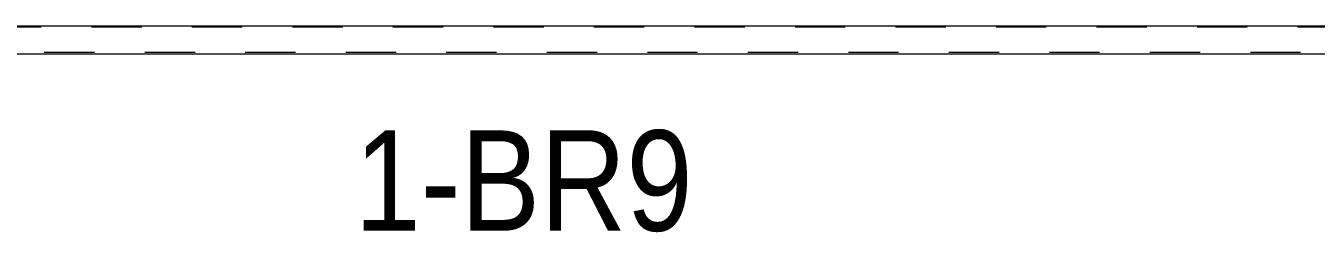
# Model space of a CAD drawing. Header units: millimetres. Extents: x -49 to 1122, y -181 to 639.
# Drawn here: x 426.4 to 477.7, y 507.8 to 516.1 of the extents above; entities that cross this region are included whole.
import ezdxf

# ---------------------------------------------------------------- set-up
doc = ezdxf.new("R2010")
doc.units = ezdxf.units.MM
doc.linetypes.add('XKITLINE00', pattern=[0])
doc.linetypes.add('XKITLINE02', pattern=[4, 2, -2])
doc.layers.add('Part', color=2, linetype='Continuous', lineweight=0)
doc.layers.add('PartMark', color=7, linetype='Continuous', lineweight=0)
doc.styles.add('ARIAL', font='ARIAL.TTF')

# ---------------------------------------------------------------- blocks, each defined once
blk = doc.blocks.new('*A2102')
at = {"layer": 'Part', "color": 2, "linetype": 'XKITLINE00', "lineweight": 0}
for p, q in [((424.994, 516.056), (501.117, 516.056)), ((424.994, 514.944), (501.117, 514.944))]:
    blk.add_line(p, q, dxfattribs=at)
at = {"layer": 'Part', "color": 7, "linetype": 'XKITLINE02', "lineweight": 0}
for p, q in [((424.994, 516.056), (424.994, 514.944)), ((424.994, 516.011), (501.117, 516.011)), ((501.117, 516.056), (501.117, 514.944)), ((501.117, 514.989), (424.994, 514.989))]:
    blk.add_line(p, q, dxfattribs=at)
blk = doc.blocks.new('*A2762')
at = {"layer": 'PartMark', "color": 3, "style": 'ARIAL', "width": 0.85}
blk.add_text('1-BR9', height=4, dxfattribs=at).set_placement((439.462, 507.894))

msp = doc.modelspace()

# ---------------------------------------------------------------- block references
at = {"lineweight": 0}
for name in ['*A2102', '*A2762']:
    msp.add_blockref(name, (0, 0), dxfattribs=at)

doc.saveas('drawing.dxf')
